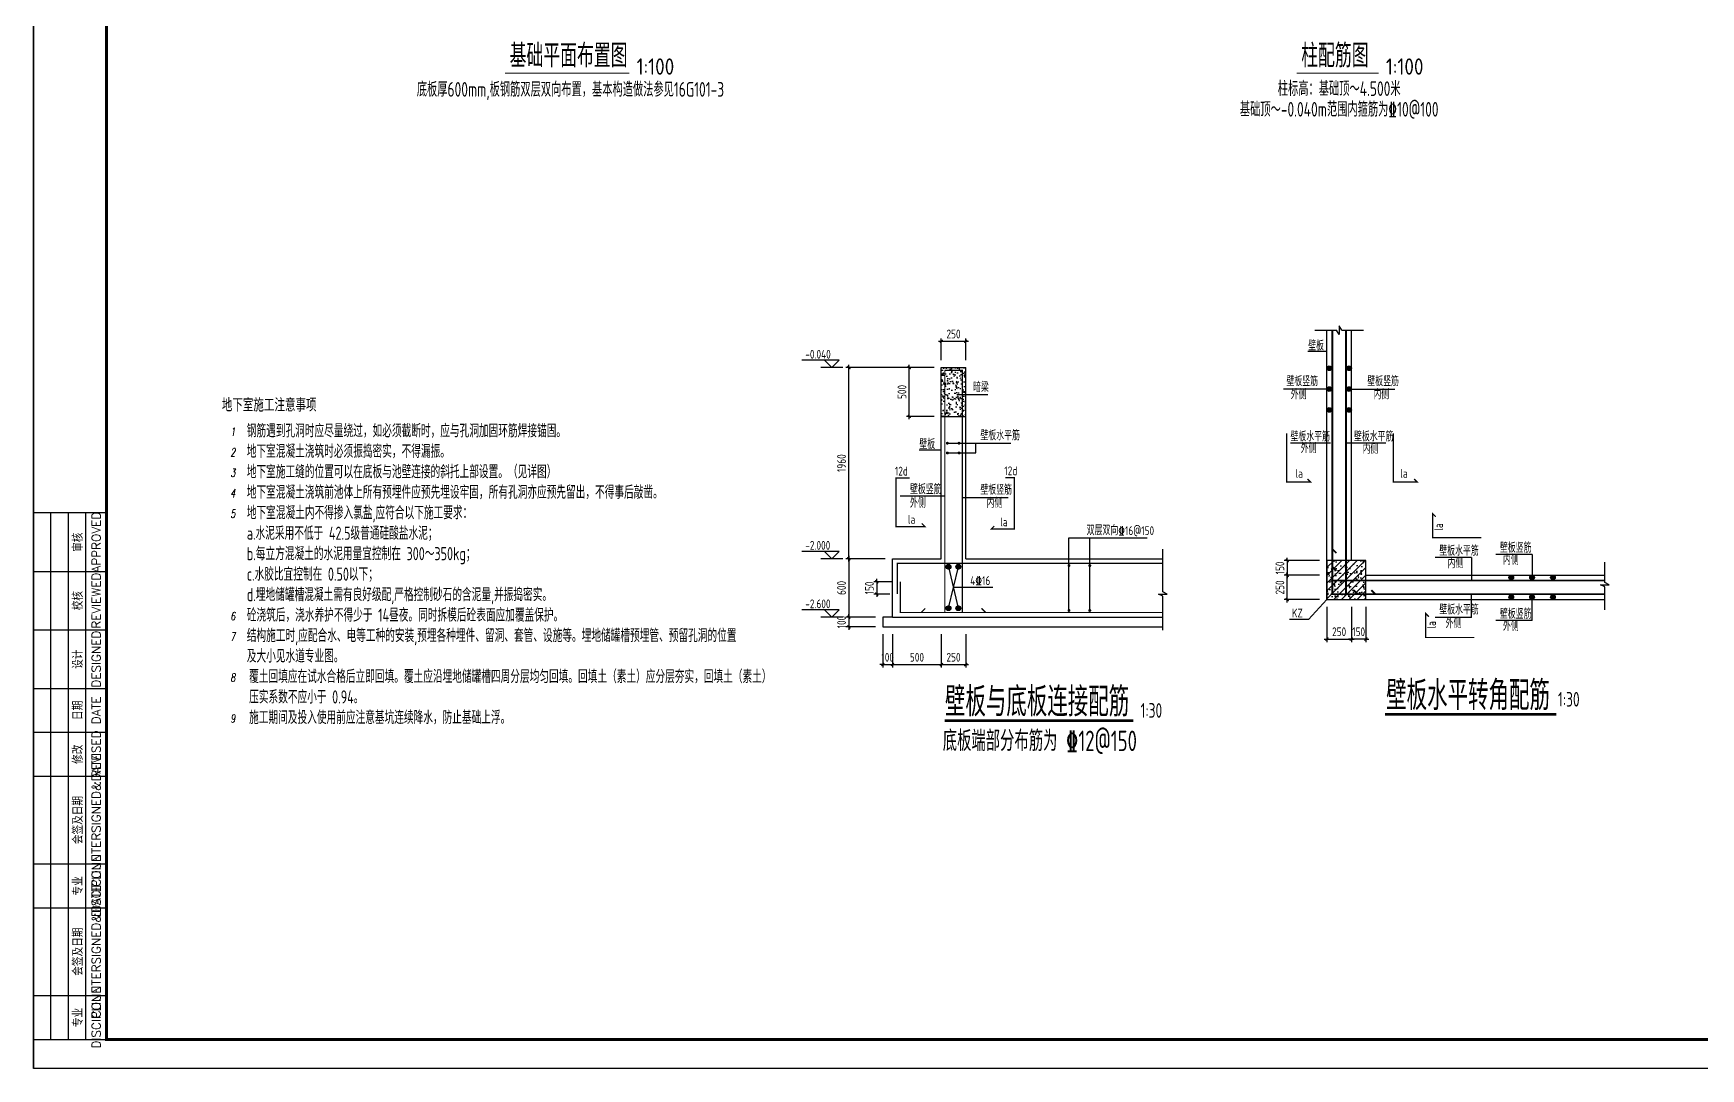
# Model space of a CAD drawing. Header units: millimetres. Extents: x 893615 to 896608, y 39650 to 40458.
# Drawn here: x 894817 to 895387, y 39650 to 40004 of the extents above; entities that cross this region are included whole.
import ezdxf
from ezdxf.enums import TextEntityAlignment as Align

# ---------------------------------------------------------------- set-up
doc = ezdxf.new("R2010")
doc.units = ezdxf.units.MM
doc.header["$LTSCALE"] = 1000
doc.header["$MEASUREMENT"] = 0
for name, color, linetype in [('DIM', 7, 'Continuous'), ('DOTE', 1, 'Continuous'), ('REIN', 1, 'Continuous'), ('TEXT', 4, 'Continuous'), ('THICK', 6, 'Continuous'), ('Thin', 7, 'Continuous'), ('WALL', 9, 'Continuous'), ('文字', 7, 'Continuous'), ('标注', 4, 'Continuous'), ('比例尺', 2, 'Continuous'), ('轮廓线', 3, 'Continuous')]:
    doc.layers.add(name, color=color, linetype=linetype)
doc.layers.add('SM001', color=7, linetype='Continuous', lineweight=15)
doc.styles.add('ECEC_TK', font='txt_l.shx', dxfattribs={"bigfont": 'hztxt_l.shx'})
doc.styles.add('GBHZ', font='gbenor.shx', dxfattribs={"width": 0.9, "bigfont": 'gbcbig.shx'})
doc.styles.add('HZTXT', font='isocp.shx', dxfattribs={"bigfont": 'HZTXT.shx'})
doc.styles.add('SM001', font='tssdeng.shx', dxfattribs={"width": 0.7, "bigfont": 'tssdchn.shx'})
doc.styles.add('SM002', font='romand.shx')
doc.styles.add('TSSD_Dimension', font='Tssdeng.shx', dxfattribs={"width": 0.7, "bigfont": 'hztxt.shx'})
doc.dimstyles.new('TSSD_30_1', dxfattribs={"dimtxt": 3, "dimasz": 1, "dimexe": 1, "dimexo": 2.5, "dimgap": 1, "dimtad": 1, "dimdec": 0, "dimlfac": 30, "dimzin": 0, "dimdsep": 46, "dimtxsty": 'TSSD_Dimension', "dimblk": 'ARCHTICK', "dimblk1": 'ARCHTICK', "dimblk2": 'ARCHTICK', "dimcen": 0, "dimdle": 1, "dimclrt": 7, "dimadec": 0, "dimazin": 0, "dimtfac": 1, "dimtdec": 0, "dimtix": 1, "dimtmove": 2, "dimatfit": 3, "dimfxl": 0, "dimtolj": 1, "dimtzin": 0, "dimarcsym": 0})

# ---------------------------------------------------------------- blocks, each defined once
blk = doc.blocks.new('_ArchTick')
at = {"color": 0, "linetype": 'ByBlock', "const_width": 0.4}
blk.add_lwpolyline([(-0.5, -0.5), (0.5, 0.5)], dxfattribs=at)
blk = doc.blocks.new('*D162')
at = {"layer": 'Defpoints', "color": 0, "transparency": 16777216}
for p in [(895110.35, 39824.5), (895095.39, 39804.5), (895107.02, 39804.5)]:
    blk.add_point(p, dxfattribs=at)
at = {"layer": 'DIM', "color": 0, "lineweight": -2, "transparency": 16777216}
for p, q in [((895107.85, 39824.5), (895094.39, 39824.5)), ((895095.39, 39825.5), (895095.39, 39803.5)), ((895104.52, 39804.5), (895094.39, 39804.5))]:
    blk.add_line(p, q, dxfattribs=at)
for p, rotation in [((895095.39, 39824.5), 90), ((895095.39, 39804.5), 270)]:
    blk.add_blockref('_ArchTick', p, dxfattribs=dict(at, rotation=rotation))
at = {"layer": 'DIM', "color": 7, "transparency": 16777216, "insert": (895092.89, 39814.5), "char_height": 3, "attachment_point": 5, "rotation": 90, "style": 'GBHZ'}
blk.add_mtext('\\A1;600', dxfattribs=at)
blk = doc.blocks.new('*D163')
at = {"layer": 'Defpoints', "color": 0, "transparency": 16777216}
for p in [(895107.02, 39804.5), (895095.39, 39801.16), (895107.02, 39801.16)]:
    blk.add_point(p, dxfattribs=at)
at = {"layer": 'DIM', "color": 0, "lineweight": -2, "transparency": 16777216}
for p, q in [((895104.52, 39804.5), (895094.39, 39804.5)), ((895095.39, 39804.5), (895095.39, 39805.5)), ((895095.39, 39804.5), (895095.39, 39801.16)), ((895104.52, 39801.16), (895094.39, 39801.16)), ((895095.39, 39801.16), (895095.39, 39800.16))]:
    blk.add_line(p, q, dxfattribs=at)
for p, rotation in [((895095.39, 39804.5), 270), ((895095.39, 39801.16), 90)]:
    blk.add_blockref('_ArchTick', p, dxfattribs=dict(at, rotation=rotation))
at = {"layer": 'DIM', "color": 7, "transparency": 16777216, "insert": (895092.89, 39802.83), "char_height": 3, "attachment_point": 5, "rotation": 90, "style": 'GBHZ'}
blk.add_mtext('\\A1;100', dxfattribs=at)
blk = doc.blocks.new('*D165')
at = {"layer": 'Defpoints', "color": 0, "transparency": 16777216}
for p in [(895107.02, 39801.16), (895110.35, 39801.16), (895110.35, 39788.3)]:
    blk.add_point(p, dxfattribs=at)
at = {"layer": 'DIM', "color": 0, "lineweight": -2, "transparency": 16777216}
for p, q in [((895107.02, 39798.66), (895107.02, 39787.3)), ((895110.35, 39798.66), (895110.35, 39787.3)), ((895107.02, 39788.3), (895106.02, 39788.3)), ((895107.02, 39788.3), (895110.35, 39788.3)), ((895110.35, 39788.3), (895111.35, 39788.3))]:
    blk.add_line(p, q, dxfattribs=at)
blk.add_blockref('_ArchTick', (895107.02, 39788.3), dxfattribs=at)
at = {"layer": 'DIM', "color": 0, "lineweight": -2, "transparency": 16777216, "rotation": 180}
blk.add_blockref('_ArchTick', (895110.35, 39788.3), dxfattribs=at)
at = {"layer": 'DIM', "color": 7, "transparency": 16777216, "insert": (895108.68, 39790.8), "char_height": 3, "attachment_point": 5, "style": 'GBHZ'}
blk.add_mtext('\\A1;100', dxfattribs=at)
blk = doc.blocks.new('*D168')
at = {"layer": 'Defpoints', "color": 0, "transparency": 16777216}
for p in [(895095.39, 39889.83), (895127.02, 39889.83), (895110.35, 39824.5)]:
    blk.add_point(p, dxfattribs=at)
at = {"layer": 'DIM', "color": 0, "lineweight": -2, "transparency": 16777216}
for p, q in [((895124.52, 39889.83), (895094.39, 39889.83)), ((895095.39, 39823.5), (895095.39, 39890.83)), ((895107.85, 39824.5), (895094.39, 39824.5))]:
    blk.add_line(p, q, dxfattribs=at)
for p, rotation in [((895095.39, 39889.83), 90), ((895095.39, 39824.5), 270)]:
    blk.add_blockref('_ArchTick', p, dxfattribs=dict(at, rotation=rotation))
at = {"layer": 'DIM', "color": 7, "transparency": 16777216, "insert": (895092.89, 39857.16), "char_height": 3, "attachment_point": 5, "rotation": 90, "style": 'GBHZ'}
blk.add_mtext('\\A1;1960', dxfattribs=at)
blk = doc.blocks.new('*D169')
at = {"layer": 'Defpoints', "color": 0, "transparency": 16777216}
for p in [(895112.95, 39816.59), (895104.93, 39812.4), (895111.95, 39812.4)]:
    blk.add_point(p, dxfattribs=at)
at = {"layer": 'DIM', "color": 0, "lineweight": -2, "transparency": 16777216}
for p, q in [((895110.45, 39816.59), (895103.93, 39816.59)), ((895104.93, 39816.59), (895104.93, 39817.59)), ((895104.93, 39816.59), (895104.93, 39812.4)), ((895109.45, 39812.4), (895103.93, 39812.4)), ((895104.93, 39812.4), (895104.93, 39811.4))]:
    blk.add_line(p, q, dxfattribs=at)
for p, rotation in [((895104.93, 39816.59), 270), ((895104.93, 39812.4), 90)]:
    blk.add_blockref('_ArchTick', p, dxfattribs=dict(at, rotation=rotation))
at = {"layer": 'DIM', "color": 7, "transparency": 16777216, "insert": (895102.43, 39814.5), "char_height": 3, "attachment_point": 5, "rotation": 90, "style": 'GBHZ'}
blk.add_mtext('\\A1;150', dxfattribs=at)
blk = doc.blocks.new('*D171')
at = {"layer": 'Defpoints', "color": 0, "transparency": 16777216}
for p in [(895267.21, 39810.51), (895272.21, 39810.51), (895267.21, 39797.01)]:
    blk.add_point(p, dxfattribs=at)
at = {"layer": 'DIM', "color": 0, "lineweight": -2, "transparency": 16777216}
for p, q in [((895267.21, 39808.01), (895267.21, 39796.01)), ((895272.21, 39808.01), (895272.21, 39796.01)), ((895267.21, 39797.01), (895266.21, 39797.01)), ((895272.21, 39797.01), (895267.21, 39797.01)), ((895272.21, 39797.01), (895273.21, 39797.01))]:
    blk.add_line(p, q, dxfattribs=at)
blk.add_blockref('_ArchTick', (895267.21, 39797.01), dxfattribs=at)
at = {"layer": 'DIM', "color": 0, "lineweight": -2, "transparency": 16777216, "rotation": 180}
blk.add_blockref('_ArchTick', (895272.21, 39797.01), dxfattribs=at)
at = {"layer": 'DIM', "color": 7, "transparency": 16777216, "insert": (895269.71, 39799.51), "char_height": 3, "attachment_point": 5, "style": 'GBHZ'}
blk.add_mtext('\\A1;150', dxfattribs=at)
blk = doc.blocks.new('*D172')
at = {"layer": 'Defpoints', "color": 0, "transparency": 16777216}
for p in [(895258.87, 39823.84), (895245.29, 39818.84), (895258.87, 39818.84)]:
    blk.add_point(p, dxfattribs=at)
at = {"layer": 'DIM', "color": 0, "lineweight": -2, "transparency": 16777216}
for p, q in [((895256.37, 39823.84), (895244.29, 39823.84)), ((895245.29, 39823.84), (895245.29, 39824.84)), ((895245.29, 39823.84), (895245.29, 39818.84)), ((895256.37, 39818.84), (895244.29, 39818.84)), ((895245.29, 39818.84), (895245.29, 39817.84))]:
    blk.add_line(p, q, dxfattribs=at)
for p, rotation in [((895245.29, 39823.84), 270), ((895245.29, 39818.84), 90)]:
    blk.add_blockref('_ArchTick', p, dxfattribs=dict(at, rotation=rotation))
at = {"layer": 'DIM', "color": 7, "transparency": 16777216, "insert": (895242.79, 39821.34), "char_height": 3, "attachment_point": 5, "rotation": 90, "style": 'GBHZ'}
blk.add_mtext('\\A1;150', dxfattribs=at)

msp = doc.modelspace()

# ---------------------------------------------------------------- hatches: boundary and pattern name
for points in [[(895260.462, 39889.627, -1), (895258.862, 39889.627, -1)], [(895267.226, 39889.627, -1), (895265.626, 39889.627, -1)], [(895260.462, 39882.491, -1), (895258.862, 39882.491, -1)], [(895267.226, 39882.491, -1), (895265.626, 39882.491, -1)], [(895260.462, 39875.355, -1), (895258.862, 39875.355, -1)], [(895267.226, 39875.355, -1), (895265.626, 39875.355, -1)], [(895130.184, 39821.744, 1), (895128.584, 39821.744, 1)], [(895130.285, 39821.744, 1), (895128.685, 39821.744, 1)], [(895133.589, 39821.744, 1), (895131.989, 39821.744, 1)], [(895133.69, 39821.744, 1), (895132.09, 39821.744, 1)], [(895321.884, 39818.86, 1), (895321.884, 39817.26, 1)], [(895329.02, 39818.86, 1), (895329.02, 39817.26, 1)], [(895336.156, 39818.86, 1), (895336.156, 39817.26, 1)], [(895321.884, 39812.097, 1), (895321.884, 39810.497, 1)], [(895329.02, 39812.097, 1), (895329.02, 39810.497, 1)], [(895336.156, 39812.097, 1), (895336.156, 39810.497, 1)], [(895130.184, 39807.552, 1), (895128.584, 39807.552, 1)], [(895130.285, 39807.552, 1), (895128.685, 39807.552, 1)], [(895133.589, 39807.552, 1), (895131.989, 39807.552, 1)], [(895133.69, 39807.552, 1), (895132.09, 39807.552, 1)]]:
    msp.add_hatch(color=1).paths.add_polyline_path(points)
at = {"layer": 'DOTE'}
h = msp.add_hatch(dxfattribs=at)
h.set_pattern_fill('AR-CONC', color=256, scale=0.5, style=0)
h.set_pattern_definition([(50, (4807.0563, -757.2656), (3.586300913, -0.313760675), [0.375, -4.125]), (355, (4807.0563, -757.2656), (-0.693756668, 3.760960669), [0.3, -3.3]), (100.4514, (4807.355, -757.2917), (2.892546909, 3.44719771), [0.31870095, -3.50571056]), (46.1842, (4807.0563, -756.2656), (5.336205243, -0.827595072), [0.5625, -6.1875]), (96.6356, (4807.501, -756.3345), (4.673313528, 4.870589355), [0.47805144, -5.258565]), (351.1842, (4807.0563, -756.2656), (4.673309726, 4.870593005), [0.45, -4.95]), (21, (4807.5563, -756.5156), (2.984535261, -2.013094453), [0.375, -4.125]), (326, (4807.5563, -756.5156), (1.21657666, 3.625750225), [0.3, -3.3]), (71.4514, (4807.805, -756.6833), (4.201113143, 1.612652484), [0.31870095, -3.50571056]), (37.5, (4807.0563, -757.2656), (0.0607992766, 1.6644692692), [0, -3.26, 0, -3.35, 0, -3.3125]), (7.5, (4807.0563, -757.2656), (1.3153476872, 1.9720585594), [0, -1.91, 0, -3.185, 0, -1.2625]), (327.5, (4805.9413, -757.2656), (2.6691121809, -0.1127743587), [0, -1.25, 0, -3.9, 0, -5.175]), (317.5, (4805.4413, -757.2656), (2.915930847, 0.5005249117), [0, -1.625, 0, -2.59, 0, -3.675])])
h.paths.add_polyline_path([(895135.35, 39873.164), (895135.35, 39889.83), (895127.017, 39889.83), (895127.017, 39873.164)])
at = {"layer": 'WALL'}
h = msp.add_hatch(dxfattribs=at)
h.set_pattern_fill('ANSI31', color=256, scale=15, style=0)
h.set_pattern_definition([(45, (-513.1153, 63.1905), (-1.3258252147, 1.3258252147), [])])
h.paths.add_polyline_path([(895272.207, 39823.841), (895258.874, 39823.841), (895258.874, 39810.508), (895272.207, 39810.508)])
at = {"layer": '轮廓线'}
h = msp.add_hatch(dxfattribs=at)
h.set_pattern_fill('AR-CONC', color=256, scale=0.7, style=0)
h.set_pattern_definition([(50, (5111.374, -465.4545), (5.020821278, -0.439264945), [0.525, -5.775]), (355, (5111.374, -465.4545), (-0.971259335, 5.265344936), [0.42, -4.62]), (100.4514, (5111.792, -465.491), (4.049565672, 4.826076794), [0.44618133, -4.907994784]), (46.1842, (5111.374, -464.0545), (7.47068734, -1.1586331), [0.7875, -8.6625]), (96.6356, (5111.996, -464.151), (6.54263894, 6.818825096), [0.669272016, -7.361991]), (351.1842, (5111.374, -464.0545), (6.542633616, 6.818830206), [0.63, -6.93]), (21, (5112.074, -464.4045), (4.178349365, -2.818332235), [0.525, -5.775]), (326, (5112.074, -464.4045), (1.703207323, 5.076050315), [0.42, -4.62]), (71.4514, (5112.422, -464.6394), (5.8815584, 2.257713477), [0.44618133, -4.907994784]), (37.5, (5111.3738, -465.4545), (0.0851189872, 2.330256977), [0, -4.564, 0, -4.69, 0, -4.6375]), (7.5, (5111.3738, -465.4545), (1.841486762, 2.760881983), [0, -2.674, 0, -4.459, 0, -1.7675]), (327.5, (5109.8128, -465.4545), (3.7367570532, -0.157884102), [0, -1.75, 0, -5.46, 0, -7.245]), (317.5, (5109.1128, -465.4545), (4.082303185, 0.700734876), [0, -2.275, 0, -3.626, 0, -5.145])])
h.paths.add_polyline_path([(895272.207, 39810.508), (895272.207, 39823.841), (895258.874, 39823.841), (895258.874, 39810.508)])

# ---------------------------------------------------------------- linework, layer by layer
for p, q in [((894816.565, 39650.145), (894816.565, 40244.145)), ((894816.565, 40244.145), (894816.565, 39650.145)), ((895258.874, 39895.284), (895252.389, 39895.284)), ((895127.017, 39861.589), (895119.43, 39861.589)), ((894822.565, 39660.145), (894822.565, 39840.145)), ((894828.565, 39660.145), (894828.565, 39840.145)), ((894834.565, 39660.145), (894834.565, 39840.145)), ((895170.667, 39831.585), (895197.454, 39831.585)), ((895170.667, 39806.796), (895170.667, 39831.585)), ((895177.77, 39806.796), (895177.77, 39831.585)), ((894816.565, 39820.145), (894841.565, 39820.145)), ((895129.485, 39821.744), (895132.789, 39807.552)), ((895129.485, 39807.552), (895132.89, 39821.744)), ((895144.615, 39814.648), (895131.188, 39814.648)), ((895258.874, 39810.508), (895252.546, 39803.707)), ((895252.546, 39803.707), (895246.055, 39803.707)), ((894816.565, 39800.145), (894841.565, 39800.145)), ((894816.565, 39780.145), (894841.565, 39780.145)), ((894816.565, 39765.145), (894841.565, 39765.145)), ((894816.565, 39750.145), (894841.565, 39750.145)), ((894816.565, 39720.145), (894841.565, 39720.145)), ((894816.565, 39705.145), (894841.565, 39705.145)), ((894816.565, 39675.145), (894841.565, 39675.145)), ((895657.565, 39650.145), (894816.565, 39650.145))]:
    msp.add_line(p, q)
at = {"linetype": 'Continuous'}
for p, q in [((895259.655, 39882.491), (895243.96, 39882.491)), ((895266.426, 39882.491), (895282.121, 39882.491)), ((895129.076, 39863.974), (895150.831, 39863.974)), ((895129.076, 39860.641), (895138.771, 39860.641)), ((895138.771, 39860.641), (895138.771, 39863.974)), ((895260.074, 39863.945), (895246.446, 39863.945)), ((895279.022, 39863.945), (895265.394, 39863.945)), ((895128.217, 39845.915), (895112.923, 39845.915)), ((895134.15, 39845.38), (895149.845, 39845.38)), ((895329.02, 39825.979), (895316.586, 39825.979)), ((895329.02, 39825.979), (895329.02, 39818.06)), ((895308.302, 39824.947), (895295.868, 39824.947)), ((895308.302, 39824.947), (895308.302, 39817.029)), ((895308.302, 39804.402), (895308.302, 39812.321)), ((895329.02, 39803.371), (895329.02, 39811.289)), ((895308.302, 39804.402), (895295.868, 39804.402)), ((895329.02, 39803.371), (895316.586, 39803.371))]:
    msp.add_line(p, q, dxfattribs=at)
at = {"color": 0, "const_width": 1}
msp.add_lwpolyline([(895647.565, 39660.145), (894841.565, 39660.145), (894841.565, 40234.145), (895647.565, 40234.145)], close=True, dxfattribs=at)
at = {"color": 1, "const_width": 0.6}
for points in [[(895260.701, 39812.108), (895260.701, 39902.655)], [(895265.394, 39812.108), (895265.394, 39902.655)], [(895260.701, 39827.83), (895262.086, 39826.445)], [(895260.701, 39821.736), (895262.086, 39820.35)], [(895260.701, 39817.057), (895353.875, 39817.057)], [(895260.701, 39812.354), (895353.875, 39812.354)], [(895267.996, 39813.739), (895269.382, 39812.354)], [(895274.053, 39813.739), (895275.439, 39812.354)]]:
    msp.add_lwpolyline(points, dxfattribs=at)
msp.add_lwpolyline([(894816.565, 39840.145), (894816.565, 39660.145), (894841.565, 39660.145), (894841.565, 39840.145)], close=True)
at = {"color": 1}
for centre in [(895259.662, 39889.627), (895266.426, 39889.627), (895259.662, 39882.491), (895266.426, 39882.491), (895259.662, 39875.355), (895266.426, 39875.355), (895129.384, 39821.744), (895129.485, 39821.744), (895132.789, 39821.744), (895132.89, 39821.744), (895321.884, 39818.06), (895329.02, 39818.06), (895336.156, 39818.06), (895321.884, 39811.297), (895329.02, 39811.297), (895336.156, 39811.297), (895129.384, 39807.552), (895129.485, 39807.552), (895132.789, 39807.552), (895132.89, 39807.552)]:
    msp.add_circle(centre, 0.8, dxfattribs=at)
at = {"layer": 'DOTE'}
msp.add_line((895132.292, 39880.672), (895142.908, 39880.672), dxfattribs=at)
at = {"layer": 'REIN', "const_width": 0.45}
for points in [[(895134.15, 39806.097), (895134.15, 39888.863), (895128.217, 39888.863)], [(895128.217, 39806.097), (895128.217, 39888.863)], [(895245.05, 39867.305), (895245.05, 39850.684), (895253.255, 39850.684), (895252.194, 39851.745)], [(895281.54, 39867.305), (895281.54, 39850.684), (895289.745, 39850.684), (895288.684, 39851.745)], [(895116.194, 39852.095), (895111.527, 39852.095), (895111.527, 39835.474), (895121.398, 39835.474), (895120.338, 39836.535)], [(895145.109, 39835.657), (895144.049, 39834.596), (895151.945, 39834.596), (895151.945, 39852.203), (895148.945, 39852.203)], [(895311.662, 39831.669), (895295.041, 39831.669), (895295.041, 39839.874), (895296.102, 39838.813)], [(895111.95, 39812.404), (895111.95, 39822.897), (895202.782, 39822.897)], [(895112.95, 39816.591), (895112.95, 39806.097), (895202.782, 39806.097)], [(895121.51, 39807.483), (895120.124, 39806.097)], [(895140.765, 39807.483), (895142.15, 39806.097)], [(895309.254, 39797.554), (895292.634, 39797.554), (895292.634, 39805.759), (895293.694, 39804.698)]]:
    msp.add_lwpolyline(points, dxfattribs=at)
at = {"layer": 'REIN', "const_width": 0.5}
for points in [[(895129.326, 39863.974, -1), (895128.826, 39863.974, -1)], [(895129.326, 39860.641, -1), (895128.826, 39860.641, -1)], [(895133.321, 39863.974, -1), (895132.821, 39863.974, -1)], [(895133.321, 39860.641, -1), (895132.821, 39860.641, -1)], [(895170.925, 39822.141, -1), (895170.425, 39822.141, -1)], [(895178.028, 39822.141, -1), (895177.528, 39822.141, -1)], [(895170.917, 39806.796, -1), (895170.417, 39806.796, -1)], [(895178.02, 39806.796, -1), (895177.52, 39806.796, -1)]]:
    msp.add_lwpolyline(points, format="xyb", close=True, dxfattribs=at)
at = {"layer": 'THICK', "const_width": 0.9}
for points in [[(895128.205, 39769.152), (895192.648, 39769.152)], [(895278.665, 39771.324), (895337.311, 39771.324)]]:
    msp.add_lwpolyline(points, dxfattribs=at)
at = {"layer": 'Thin'}
for p, q in [((895254.769, 39902.655), (895262.079, 39902.655)), ((895262.995, 39901.155), (895262.079, 39902.655)), ((895263.912, 39902.655), (895262.995, 39904.155)), ((895262.995, 39904.155), (895262.995, 39901.155)), ((895263.912, 39902.655), (895271.316, 39902.655)), ((895202.782, 39813.134), (895202.782, 39827.719)), ((895353.875, 39816.365), (895353.875, 39823.344)), ((895352.375, 39815.615), (895355.375, 39815.615)), ((895353.875, 39814.865), (895352.375, 39815.615)), ((895355.375, 39815.615), (895353.875, 39816.365)), ((895353.875, 39807.037), (895353.875, 39814.865)), ((895202.782, 39811.634), (895201.282, 39812.384)), ((895201.282, 39812.384), (895204.282, 39812.384)), ((895204.282, 39812.384), (895202.782, 39813.134)), ((895202.782, 39800.045), (895202.782, 39811.634))]:
    msp.add_line(p, q, dxfattribs=at)
at = {"layer": '文字', "color": 6, "const_width": 0.32}
for points in [[(894977.808, 39990.524), (895020.386, 39990.524)], [(895248.467, 39990.524), (895276.565, 39990.524)]]:
    msp.add_lwpolyline(points, dxfattribs=at)
at = {"layer": '文字', "linetype": 'Continuous', "lineweight": -2}
for points in [[(895087.103, 39892.33), (895089.603, 39889.83), (895092.103, 39892.33), (895079.38, 39892.33)], [(895087.103, 39826.997), (895089.603, 39824.497), (895092.103, 39826.997), (895079.38, 39826.997)], [(895087.103, 39806.997), (895089.603, 39804.497), (895092.103, 39806.997), (895079.38, 39806.997)]]:
    msp.add_lwpolyline(points, dxfattribs=at)
at = {"layer": '标注'}
for p, q in [((895093.393, 39889.83), (895085.813, 39889.83)), ((895093.393, 39824.497), (895085.813, 39824.497)), ((895093.393, 39804.497), (895085.813, 39804.497))]:
    msp.add_line(p, q, dxfattribs=at)
at = {"layer": '轮廓线', "color": 4}
for p, q in [((895258.874, 39810.508), (895258.874, 39902.655)), ((895267.207, 39823.841), (895267.207, 39902.655)), ((895127.017, 39824.497), (895127.017, 39889.83)), ((895127.017, 39889.83), (895135.35, 39889.83)), ((895135.35, 39824.497), (895135.35, 39889.83)), ((895127.017, 39873.164), (895135.35, 39873.164)), ((895110.35, 39824.497), (895127.017, 39824.497)), ((895110.35, 39804.497), (895110.35, 39824.497)), ((895135.35, 39824.497), (895202.782, 39824.497)), ((895272.207, 39818.841), (895353.875, 39818.841)), ((895258.874, 39810.508), (895353.875, 39810.508)), ((895110.35, 39804.497), (895107.017, 39804.497)), ((895107.017, 39804.497), (895107.017, 39801.164)), ((895110.35, 39804.497), (895202.782, 39804.497)), ((895107.017, 39801.164), (895202.782, 39801.164))]:
    msp.add_line(p, q, dxfattribs=at)
msp.add_lwpolyline([(895258.874, 39810.508), (895272.207, 39810.508), (895272.207, 39823.841), (895258.874, 39823.841)], close=True, dxfattribs=at)

# ---------------------------------------------------------------- texts
at = {"style": 'GBHZ', "width": 0.9}
for s, p in [('暗梁', (895137.868, 39881.521)), ('壁板竖筋', (895245.019, 39883.529)), ('壁板竖筋', (895272.662, 39883.529)), ('外侧', (895246.491, 39879.045)), ('内侧', (895274.753, 39879.045)), ('壁板水平筋', (895140.386, 39865.012)), ('壁板水平筋', (895246.405, 39864.634)), ('壁板水平筋', (895268.109, 39864.634)), ('外侧', (895249.904, 39860.629)), ('内侧', (895271.01, 39860.414)), ('12d', (895111.148, 39852.933)), ('12d', (895148.566, 39853.042)), ('la', (895248.108, 39852.152)), ('la', (895283.938, 39852.152)), ('壁板竖筋', (895116.304, 39846.604)), ('壁板竖筋', (895140.386, 39846.418)), ('外侧', (895116.304, 39841.935)), ('内侧', (895142.478, 39841.935)), ('la', (895115.592, 39836.442)), ('la', (895147.157, 39835.564)), ('双层双向%%13216@150', (895176.709, 39832.582)), ('壁板水平筋', (895297.284, 39825.566)), ('壁板竖筋', (895318.002, 39826.598)), ('内侧', (895300.091, 39821.298)), ('内侧', (895319.052, 39822.469)), ('4%%13216', (895136.901, 39815.511)), ('壁板水平筋', (895297.284, 39805.462)), ('外侧', (895299.437, 39800.78)), ('壁板竖筋', (895318.002, 39803.99)), ('外侧', (895319.052, 39799.861))]:
    msp.add_text(s, height=3, dxfattribs=at).set_placement(p)
at = {"style": 'ECEC_TK'}
for s, p in [('APPROVED', (894838.065, 39830.145)), ('审核', (894831.565, 39830.145)), ('REVIEWED', (894838.065, 39810.145)), ('校核', (894831.565, 39810.145)), ('DESIGNED', (894838.065, 39790.145)), ('设计', (894831.565, 39790.145)), ('日期', (894831.565, 39772.645)), ('DATE', (894838.065, 39772.645)), ('REVISED', (894838.065, 39757.645)), ('修改', (894831.565, 39757.645)), ('COUNTERSIGNED&DATE', (894838.065, 39735.145)), ('会签及日期', (894831.565, 39735.145)), ('DISCIPLINE', (894838.065, 39712.645)), ('专业', (894831.565, 39712.645)), ('COUNTERSIGNED&DATE', (894838.065, 39690.145)), ('会签及日期', (894831.565, 39690.145)), ('DISCIPLINE', (894838.065, 39667.645)), ('专业', (894831.565, 39667.645))]:
    msp.add_text(s, height=3, rotation=90, dxfattribs=at).set_placement(p, align=Align.MIDDLE)
at = {"style": 'GBHZ', "width": 0.9}
for p in [(895298.528, 39834.067), (895296.12, 39800.612)]:
    msp.add_text('la', height=3, rotation=90, dxfattribs=at).set_placement(p)
at = {"layer": 'SM001', "color": 2, "style": 'HZTXT', "width": 0.8}
msp.add_text('地下室施工注意事项', height=4.5, dxfattribs=at).set_placement((894880.994, 39874.791))
at = {"layer": 'SM001', "color": 96, "style": 'SM002', "oblique": 10, "width": 0.7}
for s, p in [('1', (894883.934, 39866.465)), ('2', (894883.934, 39859.465)), ('3', (894883.934, 39852.465)), ('4', (894883.934, 39845.465)), ('5', (894883.934, 39838.465)), ('6', (894883.934, 39803.465)), ('7', (894883.934, 39796.465)), ('8', (894883.934, 39782.465)), ('9', (894883.934, 39768.465))]:
    msp.add_text(s, height=2.8, dxfattribs=at).set_placement(p)
at = {"layer": 'SM001', "style": 'SM001', "width": 0.7}
for s, p in [('钢筋遇到孔洞时应尽量绕过，如必须截断时，应与孔洞加固环筋焊接锚固。', (894889.547, 39865.965)), ('地下室混凝土浇筑时必须振捣密实，不得漏振。', (894889.547, 39858.965)), ('地下室施工缝的位置可以在底板与池壁连接的斜托上部设置。（见详图）', (894889.547, 39851.965)), ('地下室混凝土浇筑前池体上所有预埋件应预先埋设牢固，所有孔洞亦应预先留出，不得事后敲凿。', (894889.547, 39844.965)), ('地下室混凝土内不得掺入氯盐,应符合以下施工要求：', (894889.547, 39837.965)), ('a.水泥采用不低于 42.5级普通硅酸盐水泥；', (894889.547, 39830.965)), ('b.每立方混凝土的水泥用量宜控制在 300～350kg；', (894889.547, 39823.965)), ('c.水胶比宜控制在 0.50以下；', (894889.547, 39816.965)), ('d.埋地储罐槽混凝土需有良好级配,严格控制砂石的含泥量,并振捣密实。', (894889.547, 39809.965)), ('砼浇筑后，浇水养护不得少于 14昼夜。同时拆模后砼表面应加覆盖保护。', (894889.547, 39802.965)), ('结构施工时,应配合水、电等工种的安装,预埋各种埋件、留洞、套管、设施等。埋地储罐槽预埋管、预留孔洞的位置', (894889.547, 39795.965)), ('及大小见水道专业图。', (894889.547, 39788.965)), ('覆土回填应在试水合格后立即回填。覆土应沿埋地储罐槽四周分层均匀回填。回填土（素土）应分层夯实，回填土（素土）', (894890.349, 39781.97)), ('压实系数不应小于 0.94。', (894890.349, 39774.97)), ('施工期间及投入使用前应注意基坑连续降水，防止基础上浮。', (894890.349, 39767.97))]:
    msp.add_text(s, height=4.5, dxfattribs=at).set_placement(p)
at = {"layer": 'TEXT', "style": 'TSSD_Dimension', "width": 0.7}
for s, p in [('壁板与底板连接配筋', (895128.252, 39770.569)), ('壁板水平转角配筋', (895279.105, 39772.741))]:
    msp.add_text(s, height=10, dxfattribs=at).set_placement(p)
at = {"layer": 'Thin', "style": 'GBHZ', "width": 0.9}
for s, p in [('壁板', (895252.449, 39895.706)), ('壁板', (895119.491, 39862.011)), ('KZ', (895246.882, 39804.408))]:
    msp.add_text(s, height=3, dxfattribs=at).set_placement(p)
at = {"layer": '文字', "color": 6, "style": 'GBHZ'}
for s, height, p in [('基础平面布置图', 8, (894979.416, 39992.475)), ('柱配筋图', 8, (895250.074, 39992.475)), ('1:100', 5.6, (895022.835, 39989.959)), ('1:100', 5.6, (895279.014, 39989.959))]:
    msp.add_text(s, height=height, dxfattribs=at).set_placement(p)
at = {"layer": '文字', "linetype": 'Continuous', "lineweight": -2, "style": 'GBHZ', "width": 0.9}
for s, p in [('-0.040', (895080.511, 39892.892)), ('-2.000', (895080.511, 39827.559)), ('-2.600', (895080.511, 39807.559))]:
    msp.add_text(s, height=3, dxfattribs=at).set_placement(p)
at = {"layer": '文字', "style": 'TSSD_Dimension', "width": 0.7}
msp.add_text('底板端部分布筋为 %%13212@150', height=7, dxfattribs=at).set_placement((895127.508, 39758.718))
at = {"layer": '比例尺', "style": 'TSSD_Dimension', "width": 0.7}
for s, p in [('底板厚600mm,板钢筋双层双向布置，基本构造做法参见16G101-3', (895000.213, 39984.951, -8.215)), ('柱标高：基础顶～4.500米', (895263.06, 39985.2, -8.215)), ('基础顶～-0.040m范围内箍筋为%%13210@100', (895263.06, 39978.137, -8.215))]:
    msp.add_text(s, height=5, dxfattribs=at).set_placement(p, align=Align.MIDDLE_CENTER)
for p in [(895195.141, 39770.122), (895337.87, 39773.924)]:
    msp.add_text('1:30', height=5, dxfattribs=at).set_placement(p)

# ---------------------------------------------------------------- dimensions: what is measured, and where the dimension line sits
at = {"layer": 'DIM'}
for base, p1, p2 in [((895135.35, 39898.81), (895127.017, 39889.83), (895135.35, 39889.83)), ((895267.207, 39797.012), (895258.874, 39810.508), (895267.207, 39810.508)), ((895127.017, 39788.301), (895110.35, 39801.164), (895127.017, 39801.164)), ((895135.35, 39788.301), (895127.017, 39801.164), (895135.35, 39801.164))]:
    msp.add_linear_dim(base=base, p1=p1, p2=p2, dimstyle='TSSD_30_1', override={"dimtxsty": 'GBHZ'}, dxfattribs=at).render()
for base, p1, p2, angle, picture, middle in [((895095.393, 39889.83), (895110.35, 39824.497), (895127.017, 39889.83), 270, '*D168', (895092.893, 39857.164)), ((895095.393, 39804.497), (895110.35, 39824.497), (895107.017, 39804.497), 90, '*D162', (895092.893, 39814.497)), ((895245.285, 39818.841), (895258.874, 39823.841), (895258.874, 39818.841), 270, '*D172', (895242.785, 39821.341)), ((895267.207, 39797.012), (895272.207, 39810.508), (895267.207, 39810.508), 180, '*D171', (895269.707, 39799.512)), ((895095.393, 39801.164), (895107.017, 39804.497), (895107.017, 39801.164), 90, '*D163', (895092.893, 39802.83))]:
    dim = msp.add_linear_dim(base=base, p1=p1, p2=p2, angle=angle, dimstyle='TSSD_30_1', override={"dimtxsty": 'GBHZ'}, dxfattribs=at)
    dim.commit()
    dim.dimension.update_dxf_attribs({"geometry": picture, "text_midpoint": middle})
for base, p1, p2 in [((895116.069, 39889.83), (895127.017, 39873.164), (895127.017, 39889.83)), ((895245.285, 39818.841), (895258.874, 39810.508), (895258.874, 39818.841))]:
    msp.add_linear_dim(base=base, p1=p1, p2=p2, angle=90, dimstyle='TSSD_30_1', override={"dimtxsty": 'GBHZ'}, dxfattribs=at).render()
dim = msp.add_linear_dim(base=(895104.934, 39812.404), p1=(895112.95, 39816.591), p2=(895111.95, 39812.404), angle=90, text='150', dimstyle='TSSD_30_1', override={"dimtxsty": 'GBHZ'}, dxfattribs=at)
dim.commit()
dim.dimension.update_dxf_attribs({"geometry": '*D169', "text_midpoint": (895102.434, 39814.497)})
dim = msp.add_linear_dim(base=(895110.35, 39788.301), p1=(895107.017, 39801.164), p2=(895110.35, 39801.164), dimstyle='TSSD_30_1', override={"dimtxsty": 'GBHZ'}, dxfattribs=at)
dim.commit()
dim.dimension.update_dxf_attribs({"geometry": '*D165', "text_midpoint": (895108.684, 39790.801)})

doc.saveas('drawing.dxf')
